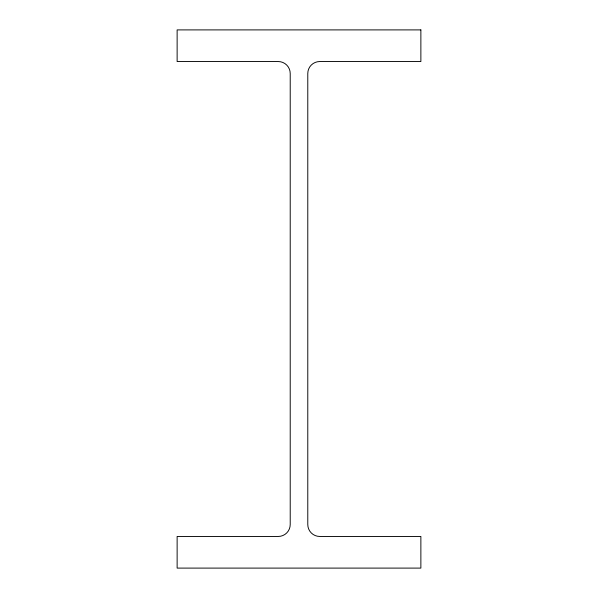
<?xml version="1.0" encoding="UTF-8"?>
<svg xmlns="http://www.w3.org/2000/svg" width="598" height="598" viewBox="0 0 598 598"><rect width="100%" height="100%" fill="white"/><g stroke="black" fill="none" stroke-linecap="round" stroke-linejoin="round"><path stroke-width="0.9" d="M420.872 29.9L177.128 29.9L177.128 61.542L278.257 61.542A11.96 11.96 0 0 1 290.217 73.502L290.217 524.498A11.96 11.96 0 0 1 278.257 536.458L177.128 536.458L177.128 568.1L420.872 568.1L420.872 536.458L319.743 536.458A11.96 11.96 0 0 1 307.783 524.498L307.783 73.502A11.96 11.96 0 0 1 319.743 61.542L420.872 61.542L420.872 29.9"/></g></svg>
